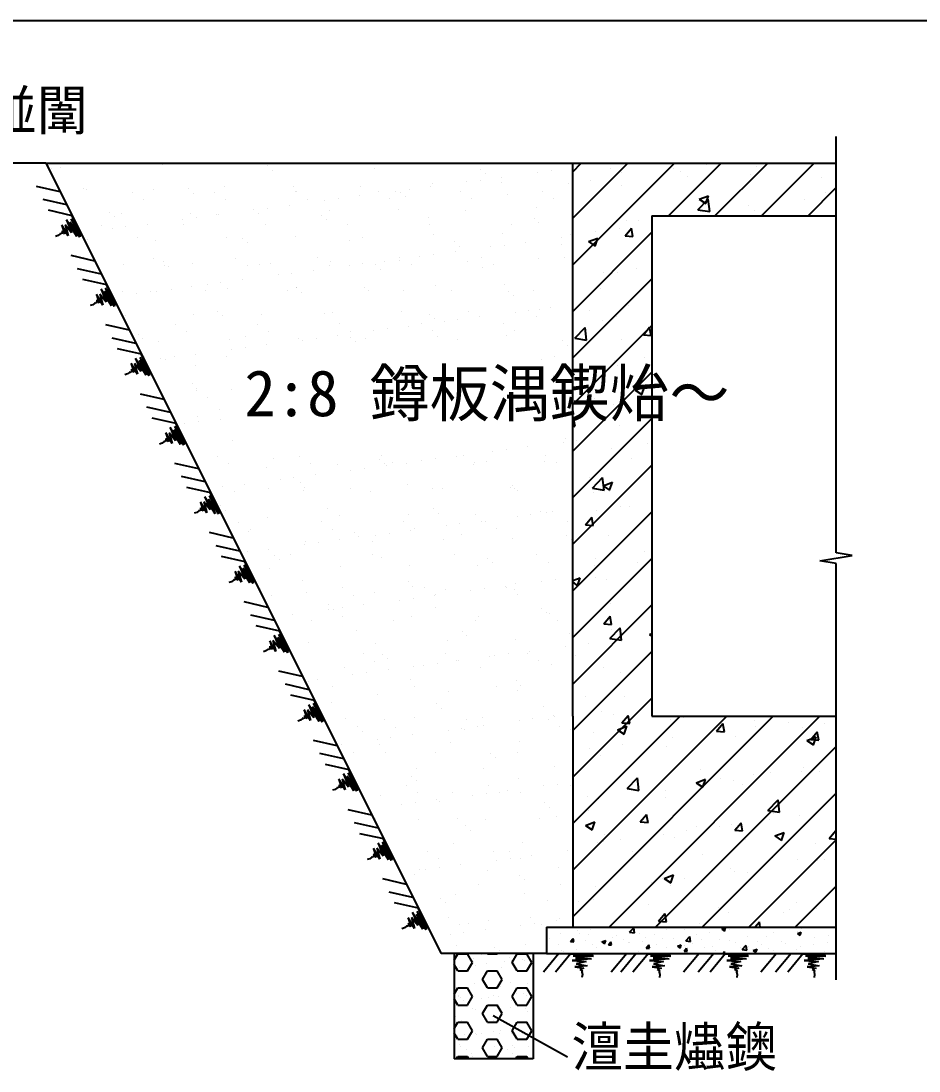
# Model space of a CAD drawing. Header units: metres. Extents: x 0 to 297, y 0 to 210.
# Drawn here: x 48.9 to 117.1, y 130.3 to 210 of the extents above; entities that cross this region are included whole.
import ezdxf

# ---------------------------------------------------------------- set-up
doc = ezdxf.new("R2010")
doc.units = ezdxf.units.M
doc.layers.add(' ', color=7, linetype='Continuous')

msp = doc.modelspace()

# ---------------------------------------------------------------- linework, layer by layer
at = {"layer": ' '}
for p, q in [((110.82, 169.64), (110.82, 201.22)), ((50.82, 199.22), (29.03, 199.22)), ((50.82, 199.22), (80.82, 139.22)), ((50.82, 199.22), (90.82, 199.22)), ((51.05, 199.02), (51.05, 199.02)), ((51.28, 198.82), (51.28, 198.82)), ((51.91, 198.91), (51.91, 198.91)), ((54, 199.17), (54, 199.17)), ((56.45, 199.21), (56.45, 199.21)), ((59.66, 199.07), (59.66, 199.07)), ((67.66, 199.01), (67.66, 199.01)), ((68.03, 198.67), (68.03, 198.67)), ((75.78, 198.83), (75.78, 198.83)), ((83.79, 198.76), (83.79, 198.76)), ((88.14, 198.49), (88.14, 198.49)), ((89.18, 198.63), (89.18, 198.63)), ((90.81, 198.84), (90.81, 198.84)), ((90.82, 199.22), (110.82, 199.22)), ((90.82, 157.22), (90.82, 199.22)), ((90.82, 198.56), (91.47, 199.22)), ((90.82, 195.03), (95.01, 199.22)), ((90.82, 191.49), (98.54, 199.22)), ((93.66, 198.8), (93.66, 198.8)), ((94.54, 198.5), (94.54, 198.5)), ((98.08, 195.22), (102.08, 199.22)), ((98.45, 198.77), (98.45, 198.77)), ((99, 198.58), (99, 198.58)), ((100.95, 199.1), (100.95, 199.1)), ((101.62, 195.22), (105.62, 199.22)), ((104.74, 198.94), (104.74, 198.94)), ((105.15, 195.22), (109.15, 199.22)), ((82.76, 197.78), (82.76, 197.78)), ((83.8, 197.92), (83.8, 197.92)), ((84.16, 198.42), (84.16, 198.42)), ((85.38, 197.71), (85.38, 197.71)), ((85.43, 198.13), (85.43, 198.13)), ((90.49, 197.68), (90.49, 197.68)), ((92.14, 197.93), (92.14, 197.93)), ((99.54, 198.19), (99.54, 198.19)), ((104.34, 198.35), (104.34, 198.35)), ((109.67, 198.12), (109.67, 198.12)), ((53.65, 197.32), (53.65, 197.32)), ((53.87, 197.23), (53.87, 197.23)), ((57.4, 196.99), (57.4, 196.99)), ((58.99, 197.21), (58.99, 197.21)), ((61.65, 197.25), (61.65, 197.25)), ((62.02, 196.91), (62.02, 196.91)), ((63.63, 197.01), (63.63, 197.01)), ((64.39, 197.4), (64.39, 197.4)), ((69.63, 197.47), (69.63, 197.47)), ((69.77, 197.07), (69.77, 197.07)), ((69.86, 197.02), (69.86, 197.02)), ((74.74, 197.45), (74.74, 197.45)), ((76.09, 197.03), (76.09, 197.03)), ((77.38, 197.07), (77.38, 197.07)), ((77.77, 197), (77.77, 197)), ((78.42, 197.21), (78.42, 197.21)), ((80.04, 197.42), (80.04, 197.42)), ((80.14, 197.64), (80.14, 197.64)), ((82.32, 197.04), (82.32, 197.04)), ((88.54, 197.05), (88.54, 197.05)), ((94.49, 197.55), (94.49, 197.55)), ((108.69, 195.22), (110.82, 197.35)), ((110.02, 197), (110.02, 197)), ((58.25, 196.46), (58.25, 196.46)), ((64.47, 196.47), (64.47, 196.47)), ((70.7, 196.48), (70.7, 196.48)), ((71.99, 196.36), (71.99, 196.36)), ((73.03, 196.5), (73.03, 196.5)), ((74.66, 196.72), (74.66, 196.72)), ((76.93, 196.49), (76.93, 196.49)), ((78.14, 196.67), (78.14, 196.67)), ((83.16, 196.5), (83.16, 196.5)), ((85.9, 196.83), (85.9, 196.83)), ((89.39, 196.51), (89.39, 196.51)), ((100.33, 195.66), (101.11, 196.47)), ((100.42, 196.48), (101.12, 196.74)), ((100.42, 196.48), (100.92, 196.14)), ((100.92, 196.14), (101.13, 196.74)), ((101.22, 195.53), (101.11, 196.47)), ((108.43, 196.48), (108.43, 196.48)), ((109.75, 196.32), (109.75, 196.32)), ((55.64, 195.49), (55.64, 195.49)), ((56.58, 195.36), (56.58, 195.36)), ((61.81, 195.42), (61.81, 195.42)), ((63.76, 195.32), (63.76, 195.32)), ((63.89, 195.3), (63.89, 195.3)), ((66.61, 195.66), (66.61, 195.66)), ((66.93, 195.4), (66.93, 195.4)), ((67.65, 195.79), (67.65, 195.79)), ((69.28, 196.01), (69.28, 196.01)), ((72.33, 195.6), (72.33, 195.6)), ((77.56, 195.66), (77.56, 195.66)), ((82.68, 195.64), (82.68, 195.64)), ((88.08, 195.83), (88.08, 195.83)), ((100.33, 195.66), (101.22, 195.53)), ((102.11, 195.65), (102.11, 195.65)), ((104.19, 196), (104.19, 196)), ((104.61, 195.61), (104.61, 195.61)), ((55.05, 194.51), (55.05, 194.51)), ((56.01, 195.16), (56.01, 195.16)), ((58.51, 194.59), (58.51, 194.59)), ((61.22, 194.95), (61.22, 194.95)), ((61.28, 194.52), (61.28, 194.52)), ((62.27, 195.08), (62.27, 195.08)), ((67.51, 194.53), (67.51, 194.53)), ((71.76, 195.25), (71.76, 195.25)), ((72.13, 194.91), (72.13, 194.91)), ((73.74, 194.55), (73.74, 194.55)), ((79.88, 195.07), (79.88, 195.07)), ((79.97, 194.56), (79.97, 194.56)), ((86.2, 194.57), (86.2, 194.57)), ((87.89, 195), (87.89, 195)), ((88.25, 194.67), (88.25, 194.67)), ((94.9, 194.84), (94.9, 194.84)), ((95.82, 194.82), (95.82, 194.82)), ((96.82, 195.22), (96.82, 157.22)), ((96.82, 195.22), (110.82, 195.22)), ((55.84, 194.24), (55.84, 194.24)), ((56.88, 194.37), (56.88, 194.37)), ((80.27, 193.79), (80.27, 193.79)), ((85.5, 193.85), (85.5, 193.85)), ((90.62, 193.83), (90.62, 193.83)), ((90.82, 187.96), (96.82, 193.96)), ((92.52, 194), (92.52, 194)), ((94.37, 194.22), (94.37, 194.22)), ((94.79, 193.7), (95.28, 194.28)), ((94.79, 193.7), (95.39, 193.65)), ((95.39, 193.65), (95.28, 194.28)), ((54, 193.38), (54, 193.38)), ((57.75, 193.56), (57.75, 193.56)), ((59.11, 193.36), (59.11, 193.36)), ((64.52, 193.55), (64.52, 193.55)), ((65.75, 193.49), (65.75, 193.49)), ((66.12, 193.16), (66.12, 193.16)), ((69.75, 193.62), (69.75, 193.62)), ((73.87, 193.32), (73.87, 193.32)), ((74.87, 193.59), (74.87, 193.59)), ((81.87, 193.25), (81.87, 193.25)), ((82.24, 192.91), (82.24, 192.91)), ((85.64, 192.98), (85.64, 192.98)), ((87.27, 193.2), (87.27, 193.2)), ((89.99, 193.55), (89.99, 193.55)), ((89.99, 193.07), (89.99, 193.07)), ((92.02, 193.25), (92.72, 193.52)), ((92.02, 193.25), (92.52, 192.92)), ((92.52, 192.92), (92.72, 193.52)), ((79.22, 192.14), (79.22, 192.14)), ((80.26, 192.27), (80.26, 192.27)), ((81.89, 192.49), (81.89, 192.49)), ((84.6, 192.85), (84.6, 192.85)), ((56.7, 191.5), (56.7, 191.5)), ((59.02, 191.99), (59.02, 191.99)), ((59.74, 191.74), (59.74, 191.74)), ((59.86, 191.45), (59.86, 191.45)), ((60.11, 191.4), (60.11, 191.4)), ((61.94, 191.57), (61.94, 191.57)), ((65.25, 192), (65.25, 192)), ((66.09, 191.46), (66.09, 191.46)), ((67.05, 191.55), (67.05, 191.55)), ((67.86, 191.56), (67.86, 191.56)), ((71.47, 192.01), (71.47, 192.01)), ((72.32, 191.47), (72.32, 191.47)), ((72.46, 191.74), (72.46, 191.74)), ((73.84, 191.43), (73.84, 191.43)), ((74.88, 191.57), (74.88, 191.57)), ((75.86, 191.49), (75.86, 191.49)), ((76.5, 191.78), (76.5, 191.78)), ((77.69, 191.81), (77.69, 191.81)), ((77.7, 192.02), (77.7, 192.02)), ((78.55, 191.48), (78.55, 191.48)), ((82.81, 191.78), (82.81, 191.78)), ((83.93, 192.03), (83.93, 192.03)), ((83.98, 191.32), (83.98, 191.32)), ((84.77, 191.49), (84.77, 191.49)), ((88.21, 191.98), (88.21, 191.98)), ((90.16, 192.04), (90.16, 192.04)), ((68.45, 190.72), (68.45, 190.72)), ((69.49, 190.86), (69.49, 190.86)), ((71.12, 191.07), (71.12, 191.07)), ((76.23, 191.15), (76.23, 191.15)), ((93.19, 190.88), (93.19, 190.88)), ((94.25, 190.89), (94.25, 190.89)), ((95.69, 191.21), (95.69, 191.21)), ((61.85, 189.81), (61.85, 189.81)), ((63.07, 190.01), (63.07, 190.01)), ((64.11, 190.15), (64.11, 190.15)), ((64.64, 189.7), (64.64, 189.7)), ((65.74, 190.36), (65.74, 190.36)), ((69.85, 189.74), (69.85, 189.74)), ((69.88, 189.76), (69.88, 189.76)), ((74.99, 189.74), (74.99, 189.74)), ((80.4, 189.93), (80.4, 189.93)), ((85.63, 190), (85.63, 190)), ((90.75, 189.98), (90.75, 189.98)), ((90.82, 184.42), (96.82, 190.42)), ((92.95, 189.73), (92.95, 189.73)), ((56.67, 189.5), (56.67, 189.5)), ((57.68, 189.3), (57.68, 189.3)), ((58.73, 189.44), (58.73, 189.44)), ((59.24, 189.5), (59.24, 189.5)), ((60.35, 189.65), (60.35, 189.65)), ((62.9, 189.52), (62.9, 189.52)), ((69.13, 189.53), (69.13, 189.53)), ((70.22, 189.4), (70.22, 189.4)), ((75.35, 189.54), (75.35, 189.54)), ((77.97, 189.56), (77.97, 189.56)), ((81.58, 189.55), (81.58, 189.55)), ((85.97, 189.49), (85.97, 189.49)), ((86.34, 189.15), (86.34, 189.15)), ((87.81, 189.56), (87.81, 189.56)), ((88.33, 188.12), (88.33, 188.12)), ((89.11, 188.26), (89.11, 188.26)), ((95.06, 188.38), (95.06, 188.38)), ((56.83, 187.65), (56.83, 187.65)), ((62.06, 187.72), (62.06, 187.72)), ((63.84, 187.98), (63.84, 187.98)), ((64.21, 187.64), (64.21, 187.64)), ((67.18, 187.69), (67.18, 187.69)), ((71.96, 187.81), (71.96, 187.81)), ((72.58, 187.89), (72.58, 187.89)), ((77.82, 187.95), (77.82, 187.95)), ((79.96, 187.74), (79.96, 187.74)), ((80.33, 187.4), (80.33, 187.4)), ((82.1, 187.34), (82.1, 187.34)), ((82.93, 187.93), (82.93, 187.93)), ((83.73, 187.55), (83.73, 187.55)), ((86.45, 187.91), (86.45, 187.91)), ((87.49, 188.05), (87.49, 188.05)), ((88.08, 187.56), (88.08, 187.56)), ((92.11, 188.03), (92.11, 188.03)), ((94.13, 187.57), (94.13, 187.57)), ((60.63, 186.98), (60.63, 186.98)), ((66.86, 186.99), (66.86, 186.99)), ((73.09, 187), (73.09, 187)), ((76.72, 186.63), (76.72, 186.63)), ((78.35, 186.84), (78.35, 186.84)), ((79.32, 187.01), (79.32, 187.01)), ((81.06, 187.2), (81.06, 187.2)), ((85.55, 187.02), (85.55, 187.02)), ((90.82, 180.89), (96.82, 186.89)), ((90.98, 185.92), (91.76, 186.73)), ((91.87, 185.78), (91.76, 186.73)), ((93.06, 187.26), (93.06, 187.26)), ((96.18, 186.18), (96.66, 186.75)), ((96.78, 186.13), (96.66, 186.75)), ((57.82, 186.23), (57.82, 186.23)), ((58.19, 185.89), (58.19, 185.89)), ((61.48, 186.44), (61.48, 186.44)), ((64.77, 185.84), (64.77, 185.84)), ((65.95, 186.05), (65.95, 186.05)), ((67.71, 186.45), (67.71, 186.45)), ((70, 185.91), (70, 185.91)), ((70.3, 185.78), (70.3, 185.78)), ((71.34, 185.92), (71.34, 185.92)), ((72.96, 186.14), (72.96, 186.14)), ((73.93, 186.46), (73.93, 186.46)), ((73.95, 185.98), (73.95, 185.98)), ((75.12, 185.88), (75.12, 185.88)), ((75.68, 186.49), (75.68, 186.49)), ((80.16, 186.48), (80.16, 186.48)), ((80.52, 186.08), (80.52, 186.08)), ((82.07, 185.8), (82.07, 185.8)), ((85.76, 186.15), (85.76, 186.15)), ((86.39, 186.49), (86.39, 186.49)), ((90.07, 185.74), (90.07, 185.74)), ((90.98, 185.92), (91.87, 185.78)), ((94.51, 185.84), (94.51, 185.84)), ((96.18, 186.18), (96.78, 186.13)), ((59.37, 185.65), (59.37, 185.65)), ((64.91, 185.08), (64.91, 185.08)), ((65.95, 185.21), (65.95, 185.21)), ((67.58, 185.43), (67.58, 185.43)), ((74.32, 185.64), (74.32, 185.64)), ((90.44, 185.4), (90.44, 185.4)), ((58.28, 184.5), (58.28, 184.5)), ((59.53, 184.37), (59.53, 184.37)), ((59.93, 184.29), (59.93, 184.29)), ((60.57, 184.5), (60.57, 184.5)), ((62.2, 184.72), (62.2, 184.72)), ((64.51, 184.51), (64.51, 184.51)), ((88.46, 184.27), (88.46, 184.27)), ((89.43, 184.55), (89.43, 184.55)), ((90.96, 184.64), (90.96, 184.64)), ((94, 184.24), (94, 184.24)), ((96.3, 184.42), (96.3, 184.42)), ((62.19, 183.86), (62.19, 183.86)), ((90.82, 177.35), (96.82, 183.35)), ((94.22, 183.82), (94.22, 183.82)), ((88.29, 182.97), (88.29, 182.97)), ((89.33, 183.11), (89.33, 183.11)), ((61.92, 182.47), (61.92, 182.47)), ((62.25, 181.97), (62.25, 181.97)), ((62.29, 182.13), (62.29, 182.13)), ((64.89, 181.99), (64.89, 181.99)), ((95.56, 181.97), (96.26, 182.24)), ((95.56, 181.97), (96.06, 181.64)), ((96.06, 181.64), (96.26, 182.24)), ((63.09, 181.43), (63.09, 181.43)), ((92.49, 181.34), (92.49, 181.34)), ((64.03, 180.54), (64.03, 180.54)), ((88.16, 180.22), (88.16, 180.22)), ((88.59, 180.42), (88.59, 180.42)), ((93.88, 180.91), (93.88, 180.91)), ((61.37, 179.43), (61.37, 179.43)), ((62.32, 180.01), (62.32, 180.01)), ((62.41, 179.57), (62.41, 179.57)), ((64.04, 179.78), (64.04, 179.78)), ((88.53, 179.89), (88.53, 179.89)), ((90.82, 179.78), (90.88, 179.86)), ((90.82, 173.82), (96.82, 179.82)), ((91, 179.23), (90.88, 179.86)), ((91.59, 179.87), (91.59, 179.87)), ((90.82, 179.25), (90.99, 179.23)), ((94.35, 179.31), (94.35, 179.31)), ((65.02, 178.14), (65.02, 178.14)), ((90.13, 178.04), (90.13, 178.04)), ((90.27, 178.29), (90.27, 178.29)), ((91.12, 178.19), (91.12, 178.19)), ((96.46, 177.96), (96.46, 177.96)), ((63.86, 176.96), (63.86, 176.96)), ((70.09, 176.97), (70.09, 176.97)), ((76.32, 176.98), (76.32, 176.98)), ((82.03, 176.97), (82.03, 176.97)), ((82.55, 177), (82.55, 177)), ((84.75, 177.33), (84.75, 177.33)), ((85.79, 177.47), (85.79, 177.47)), ((87.42, 177.68), (87.42, 177.68)), ((88.78, 177.01), (88.78, 177.01)), ((93.76, 177.58), (93.76, 177.58)), ((62.44, 176.16), (62.44, 176.16)), ((64.71, 176.42), (64.71, 176.42)), ((68.13, 176.78), (68.13, 176.78)), ((70.94, 176.44), (70.94, 176.44)), ((72.96, 176.33), (72.96, 176.33)), ((76.13, 176.71), (76.13, 176.71)), ((76.5, 176.38), (76.5, 176.38)), ((76.65, 176.26), (76.65, 176.26)), ((77.16, 176.45), (77.16, 176.45)), ((78.19, 176.39), (78.19, 176.39)), ((79.37, 176.62), (79.37, 176.62)), ((80.41, 176.76), (80.41, 176.76)), ((83.31, 176.37), (83.31, 176.37)), ((83.39, 176.46), (83.39, 176.46)), ((84.26, 176.54), (84.26, 176.54)), ((88.71, 176.56), (88.71, 176.56)), ((89.62, 176.47), (89.62, 176.47)), ((90.82, 170.28), (96.82, 176.28)), ((95.27, 176.76), (95.27, 176.76)), ((67.56, 176.13), (67.56, 176.13)), ((71.27, 175.56), (71.27, 175.56)), ((73.98, 175.91), (73.98, 175.91)), ((75.03, 176.05), (75.03, 176.05)), ((92.08, 175.37), (92.08, 175.37)), ((64.26, 174.63), (64.26, 174.63)), ((65.88, 174.85), (65.88, 174.85)), ((68.6, 175.2), (68.6, 175.2)), ((69.64, 175.34), (69.64, 175.34)), ((70.12, 174.96), (70.12, 174.96)), ((70.49, 174.62), (70.49, 174.62)), ((78.24, 174.78), (78.24, 174.78)), ((86.13, 174.59), (86.13, 174.59)), ((86.25, 174.71), (86.25, 174.71)), ((92.31, 174.53), (93.09, 175.34)), ((93.2, 174.39), (93.09, 175.34)), ((93.13, 174.72), (93.83, 174.99)), ((93.13, 174.72), (93.62, 174.39)), ((93.62, 174.39), (93.83, 174.99)), ((63.22, 174.5), (63.22, 174.5)), ((65.15, 174.28), (65.15, 174.28)), ((67.74, 174.49), (67.74, 174.49)), ((70.38, 174.35), (70.38, 174.35)), ((73.97, 174.5), (73.97, 174.5)), ((75.5, 174.32), (75.5, 174.32)), ((80.2, 174.51), (80.2, 174.51)), ((80.9, 174.52), (80.9, 174.52)), ((86.43, 174.52), (86.43, 174.52)), ((86.61, 174.37), (86.61, 174.37)), ((92.31, 174.53), (93.2, 174.39)), ((92.36, 174.22), (92.36, 174.22)), ((93.64, 174.25), (93.64, 174.25)), ((64.11, 173.2), (64.11, 173.2)), ((72.23, 173.03), (72.23, 173.03)), ((94.48, 173.18), (94.48, 173.18)), ((95.15, 173.15), (95.15, 173.15)), ((64.48, 172.86), (64.48, 172.86)), ((67.68, 172.28), (67.68, 172.28)), ((73.09, 172.47), (73.09, 172.47)), ((78.32, 172.54), (78.32, 172.54)), ((80.23, 172.96), (80.23, 172.96)), ((80.6, 172.62), (80.6, 172.62)), ((83.44, 172.52), (83.44, 172.52)), ((86.6, 172.4), (86.6, 172.4)), ((87.64, 172.53), (87.64, 172.53)), ((88.35, 172.78), (88.35, 172.78)), ((88.84, 172.71), (88.84, 172.71)), ((89.26, 172.75), (89.26, 172.75)), ((90.82, 166.74), (96.82, 172.74)), ((91.78, 171.76), (92.27, 172.34)), ((92.38, 171.71), (92.27, 172.34)), ((92.64, 172.82), (92.64, 172.82)), ((65.48, 171.95), (65.48, 171.95)), ((66.32, 171.42), (66.32, 171.42)), ((71.71, 171.97), (71.71, 171.97)), ((72.55, 171.43), (72.55, 171.43)), ((77.94, 171.98), (77.94, 171.98)), ((78.78, 171.44), (78.78, 171.44)), ((81.21, 171.69), (81.21, 171.69)), ((82.25, 171.82), (82.25, 171.82)), ((83.88, 172.04), (83.88, 172.04)), ((84.16, 171.99), (84.16, 171.99)), ((85.01, 171.45), (85.01, 171.45)), ((90.39, 172), (90.39, 172)), ((91.78, 171.76), (92.38, 171.71)), ((66.22, 171.27), (66.22, 171.27)), ((73.11, 170.62), (73.11, 170.62)), ((74.22, 171.2), (74.22, 171.2)), ((74.59, 170.86), (74.59, 170.86)), ((75.83, 170.98), (75.83, 170.98)), ((76.87, 171.11), (76.87, 171.11)), ((78.49, 171.33), (78.49, 171.33)), ((81.03, 170.66), (81.03, 170.66)), ((82.34, 171.02), (82.34, 171.02)), ((86.26, 170.73), (86.26, 170.73)), ((90.35, 170.96), (90.35, 170.96)), ((90.71, 170.62), (90.71, 170.62)), ((93.52, 170.92), (93.52, 170.92)), ((65.27, 170.43), (65.27, 170.43)), ((67.73, 169.91), (67.73, 169.91)), ((70.44, 170.27), (70.44, 170.27)), ((70.51, 170.49), (70.51, 170.49)), ((71.49, 170.41), (71.49, 170.41)), ((75.62, 170.47), (75.62, 170.47)), ((66.1, 169.7), (66.1, 169.7)), ((68.21, 169.45), (68.21, 169.45)), ((68.58, 169.11), (68.58, 169.11)), ((69.36, 169.48), (69.36, 169.48)), ((75.59, 169.49), (75.59, 169.49)), ((76.33, 169.27), (76.33, 169.27)), ((81.82, 169.5), (81.82, 169.5)), ((84.33, 169.2), (84.33, 169.2)), ((88.04, 169.52), (88.04, 169.52)), ((90.82, 163.21), (96.82, 169.21)), ((92.52, 169.2), (92.52, 169.2)), ((96.3, 169.7), (96.3, 169.7)), ((109.59, 169.02), (112.04, 169.43)), ((110.82, 168.81), (109.59, 169.02)), ((112.04, 169.43), (110.82, 169.64)), ((67.81, 168.42), (67.81, 168.42)), ((73.21, 168.62), (73.21, 168.62)), ((78.45, 168.69), (78.45, 168.69)), ((83.56, 168.66), (83.56, 168.66)), ((84.7, 168.86), (84.7, 168.86)), ((88.96, 168.86), (88.96, 168.86)), ((92.46, 168.67), (92.46, 168.67)), ((95.75, 168.89), (95.75, 168.89)), ((110.82, 137.22), (110.82, 168.81)), ((70.32, 167.51), (70.32, 167.51)), ((78.32, 167.45), (78.32, 167.45)), ((88.44, 167.46), (88.44, 167.46)), ((89.48, 167.6), (89.48, 167.6)), ((90.82, 167.52), (91.39, 167.74)), ((90.82, 167.39), (91.19, 167.13)), ((91.19, 167.13), (91.39, 167.74)), ((92.53, 167.77), (92.53, 167.77)), ((93.4, 167.59), (93.4, 167.59)), ((67.09, 166.95), (67.09, 166.95)), ((70.63, 166.64), (70.63, 166.64)), ((73.32, 166.96), (73.32, 166.96)), ((75.75, 166.62), (75.75, 166.62)), ((78.69, 167.11), (78.69, 167.11)), ((79.55, 166.97), (79.55, 166.97)), ((81.15, 166.81), (81.15, 166.81)), ((83.06, 166.75), (83.06, 166.75)), ((84.1, 166.89), (84.1, 166.89)), ((85.72, 167.1), (85.72, 167.1)), ((85.78, 166.98), (85.78, 166.98)), ((86.39, 166.88), (86.39, 166.88)), ((86.44, 167.27), (86.44, 167.27)), ((67.94, 166.41), (67.94, 166.41)), ((74.17, 166.42), (74.17, 166.42)), ((77.67, 166.04), (77.67, 166.04)), ((78.71, 166.18), (78.71, 166.18)), ((80.34, 166.39), (80.34, 166.39)), ((80.39, 166.43), (80.39, 166.43)), ((86.62, 166.44), (86.62, 166.44)), ((72.29, 165.33), (72.29, 165.33)), ((72.31, 165.69), (72.31, 165.69)), ((72.68, 165.35), (72.68, 165.35)), ((73.33, 165.47), (73.33, 165.47)), ((74.96, 165.68), (74.96, 165.68)), ((80.43, 165.51), (80.43, 165.51)), ((88.43, 165.44), (88.43, 165.44)), ((88.8, 165.11), (88.8, 165.11)), ((89.09, 165), (89.09, 165)), ((90.82, 159.67), (96.82, 165.67)), ((93.67, 165.76), (93.67, 165.76)), ((69.57, 164.98), (69.57, 164.98)), ((70.97, 164.47), (70.97, 164.47)), ((73.34, 164.77), (73.34, 164.77)), ((77.2, 164.49), (77.2, 164.49)), ((78.57, 164.83), (78.57, 164.83)), ((83.43, 164.5), (83.43, 164.5)), ((83.69, 164.81), (83.69, 164.81)), ((89.66, 164.51), (89.66, 164.51)), ((93.17, 164.24), (93.65, 164.82)), ((93.17, 164.24), (93.77, 164.19)), ((93.27, 164.26), (93.27, 164.26)), ((93.77, 164.19), (93.65, 164.82)), ((74.42, 163.76), (74.42, 163.76)), ((82.42, 163.69), (82.42, 163.69)), ((90.54, 163.51), (90.54, 163.51)), ((93.63, 163.13), (94.41, 163.94)), ((93.77, 163.81), (93.77, 163.81)), ((94.52, 162.99), (94.41, 163.94)), ((96.66, 163.44), (96.82, 163.5)), ((96.66, 163.44), (96.82, 163.34)), ((70.76, 162.79), (70.76, 162.79)), ((75.88, 162.76), (75.88, 162.76)), ((81.28, 162.96), (81.28, 162.96)), ((82.79, 163.35), (82.79, 163.35)), ((86.51, 163.02), (86.51, 163.02)), ((92.05, 162.71), (92.05, 162.71)), ((93.63, 163.13), (94.52, 162.99)), ((74.94, 161.95), (74.94, 161.95)), ((76.41, 161.93), (76.41, 161.93)), ((81.17, 161.96), (81.17, 161.96)), ((84.9, 161.82), (84.9, 161.82)), ((85.94, 161.95), (85.94, 161.95)), ((87.39, 161.97), (87.39, 161.97)), ((87.57, 162.17), (87.57, 162.17)), ((90.28, 162.52), (90.28, 162.52)), ((90.82, 156.14), (96.82, 162.14)), ((91.04, 161.81), (91.04, 161.81)), ((75.78, 161.41), (75.78, 161.41)), ((76.78, 161.6), (76.78, 161.6)), ((79.52, 161.11), (79.52, 161.11)), ((80.56, 161.24), (80.56, 161.24)), ((82.01, 161.42), (82.01, 161.42)), ((82.18, 161.46), (82.18, 161.46)), ((84.53, 161.76), (84.53, 161.76)), ((88.24, 161.43), (88.24, 161.43)), ((89.22, 161.15), (89.22, 161.15)), ((73.46, 160.91), (73.46, 160.91)), ((74.13, 160.4), (74.13, 160.4)), ((75.17, 160.53), (75.17, 160.53)), ((76.8, 160.75), (76.8, 160.75)), ((78.7, 160.98), (78.7, 160.98)), ((83.81, 160.95), (83.81, 160.95)), ((93.15, 160.93), (93.15, 160.93)), ((94.45, 160.51), (94.45, 160.51)), ((70.4, 160.18), (70.4, 160.18)), ((70.76, 159.84), (70.76, 159.84)), ((71.42, 160.04), (71.42, 160.04)), ((72.59, 159.47), (72.59, 159.47)), ((78.52, 160), (78.52, 160)), ((78.82, 159.48), (78.82, 159.48)), ((85.05, 159.49), (85.05, 159.49)), ((86.52, 159.93), (86.52, 159.93)), ((86.89, 159.59), (86.89, 159.59)), ((76, 158.91), (76, 158.91)), ((81.4, 159.1), (81.4, 159.1)), ((86.64, 159.17), (86.64, 159.17)), ((91.82, 158.7), (91.82, 158.7)), ((94.73, 158.7), (94.73, 158.7)), ((72.5, 158.25), (72.5, 158.25)), ((80.51, 158.18), (80.51, 158.18)), ((80.88, 157.84), (80.88, 157.84)), ((88.63, 158), (88.63, 158)), ((90.82, 152.6), (96.82, 158.6)), ((73.59, 157.06), (73.59, 157.06)), ((78.82, 157.13), (78.82, 157.13)), ((83.94, 157.1), (83.94, 157.1)), ((87.78, 157.02), (87.78, 157.02)), ((89.34, 157.3), (89.34, 157.3)), ((89.41, 157.23), (89.41, 157.23)), ((90.82, 157.22), (90.82, 141.22)), ((90.82, 149.07), (98.97, 157.22)), ((90.82, 145.53), (102.51, 157.22)), ((90.82, 142), (106.04, 157.22)), ((93.03, 157.61), (93.03, 157.61)), ((93.58, 141.22), (109.58, 157.22)), ((93.93, 157.35), (93.93, 157.35)), ((94.56, 156.72), (95.04, 157.29)), ((95.16, 156.67), (95.04, 157.29)), ((96.82, 157.22), (110.82, 157.22)), ((99.26, 157.13), (99.26, 157.13)), ((74.49, 156.42), (74.49, 156.42)), ((76.55, 156.94), (76.55, 156.94)), ((77.4, 156.4), (77.4, 156.4)), ((82.4, 156.31), (82.4, 156.31)), ((82.62, 156.24), (82.62, 156.24)), ((82.78, 156.95), (82.78, 156.95)), ((83.62, 156.41), (83.62, 156.41)), ((84.03, 156.52), (84.03, 156.52)), ((86.74, 156.88), (86.74, 156.88)), ((89.01, 156.96), (89.01, 156.96)), ((89.85, 156.43), (89.85, 156.43)), ((94.23, 156.19), (94.93, 156.46)), ((94.56, 156.72), (95.16, 156.67)), ((94.73, 155.86), (94.93, 156.46)), ((98.27, 157.01), (98.27, 157.01)), ((101.73, 156.09), (102.21, 156.67)), ((102.33, 156.04), (102.21, 156.67)), ((104.6, 156.9), (104.6, 156.9)), ((104.7, 156.42), (104.7, 156.42)), ((107.21, 156.75), (107.21, 156.75)), ((108.29, 156.37), (108.29, 156.37)), ((109.94, 156.68), (109.94, 156.68)), ((74.86, 156.08), (74.86, 156.08)), ((75.98, 155.46), (75.98, 155.46)), ((77.02, 155.6), (77.02, 155.6)), ((78.64, 155.81), (78.64, 155.81)), ((81.36, 156.17), (81.36, 156.17)), ((90.62, 156.18), (90.62, 156.18)), ((92.43, 156.01), (92.43, 156.01)), ((94.23, 156.19), (94.73, 155.86)), ((98.39, 155.58), (98.39, 155.58)), ((101.73, 156.09), (102.33, 156.04)), ((103.15, 155.67), (103.15, 155.67)), ((108.6, 155.39), (109.3, 155.66)), ((108.9, 155.46), (109.39, 156.04)), ((108.9, 155.46), (109.5, 155.41)), ((109.1, 155.06), (109.3, 155.66)), ((109.5, 155.41), (109.39, 156.04)), ((73.26, 155.1), (73.26, 155.1)), ((76.13, 155.06), (76.13, 155.06)), ((81.53, 155.25), (81.53, 155.25)), ((86.76, 155.32), (86.76, 155.32)), ((92.1, 154.76), (92.1, 154.76)), ((94.6, 155.09), (94.6, 155.09)), ((97.11, 141.22), (110.82, 154.92)), ((97.96, 154.92), (97.96, 154.92)), ((108.6, 155.39), (109.1, 155.06)), ((74.2, 154.46), (74.2, 154.46)), ((76.6, 154.49), (76.6, 154.49)), ((80.43, 154.47), (80.43, 154.47)), ((84.61, 154.42), (84.61, 154.42)), ((84.97, 154.08), (84.97, 154.08)), ((86.66, 154.48), (86.66, 154.48)), ((92.91, 154.28), (92.91, 154.28)), ((78.95, 153.27), (78.95, 153.27)), ((84.07, 153.25), (84.07, 153.25)), ((89.47, 153.44), (89.47, 153.44)), ((95.17, 153.39), (95.17, 153.39)), ((100.5, 153.16), (100.5, 153.16)), ((108.17, 153.04), (108.17, 153.04)), ((108.36, 153.3), (108.36, 153.3)), ((109.52, 153.05), (109.52, 153.05)), ((78.59, 152.67), (78.59, 152.67)), ((78.96, 152.33), (78.96, 152.33)), ((86.71, 152.49), (86.71, 152.49)), ((94.96, 151.73), (95.74, 152.54)), ((95.85, 151.59), (95.74, 152.54)), ((100.2, 152.17), (100.9, 152.44)), ((100.69, 151.83), (100.9, 152.43)), ((102.07, 152.47), (102.07, 152.47)), ((103.03, 152.34), (103.03, 152.34)), ((104.57, 152.8), (104.57, 152.8)), ((105.84, 152.94), (105.84, 152.94)), ((78.17, 151.93), (78.17, 151.93)), ((84.4, 151.94), (84.4, 151.94)), ((85.87, 151.59), (85.87, 151.59)), ((86.89, 151.46), (86.89, 151.46)), ((88.59, 151.94), (88.59, 151.94)), ((89.63, 152.08), (89.63, 152.08)), ((90.63, 151.96), (90.63, 151.96)), ((94.96, 151.73), (95.85, 151.59)), ((95.76, 151.64), (95.76, 151.64)), ((97.84, 151.59), (97.84, 151.59)), ((100.2, 152.17), (100.69, 151.83)), ((103.69, 152.05), (103.69, 152.05)), ((76.25, 151.2), (76.25, 151.2)), ((78.86, 150.66), (78.86, 150.66)), ((79.01, 151.4), (79.01, 151.4)), ((80.49, 150.88), (80.49, 150.88)), ((80.7, 150.73), (80.7, 150.73)), ((81.66, 151.4), (81.66, 151.4)), ((83.2, 151.24), (83.2, 151.24)), ((84.24, 151.37), (84.24, 151.37)), ((85.24, 151.41), (85.24, 151.41)), ((88.71, 150.66), (88.71, 150.66)), ((91.97, 151.14), (91.97, 151.14)), ((92.79, 150.95), (92.79, 150.95)), ((97.85, 151.05), (97.85, 151.05)), ((100.65, 141.22), (110.82, 151.39)), ((105.63, 150.08), (106.41, 150.89)), ((106.52, 149.94), (106.41, 150.89)), ((77.82, 150.53), (77.82, 150.53)), ((89.07, 150.33), (89.07, 150.33)), ((92.02, 150.05), (92.02, 150.05)), ((105.63, 150.08), (106.52, 149.94)), ((106.08, 149.85), (106.08, 149.85)), ((75.82, 149.45), (75.82, 149.45)), ((79.08, 149.42), (79.08, 149.42)), ((82.05, 149.46), (82.05, 149.46)), ((84.19, 149.39), (84.19, 149.39)), ((88.28, 149.47), (88.28, 149.47)), ((89.59, 149.59), (89.59, 149.59)), ((91.79, 148.94), (92.5, 149.21)), ((92.29, 148.61), (92.5, 149.21)), ((95.95, 149.2), (96.43, 149.77)), ((95.95, 149.2), (96.54, 149.15)), ((96.55, 149.14), (96.43, 149.77)), ((103.12, 148.57), (103.6, 149.14)), ((103.72, 148.52), (103.6, 149.14)), ((105.73, 149.36), (105.73, 149.36)), ((108.05, 149.71), (108.05, 149.71)), ((82.69, 148.91), (82.69, 148.91)), ((83.06, 148.57), (83.06, 148.57)), ((90.81, 148.73), (90.81, 148.73)), ((91.79, 148.94), (92.29, 148.61)), ((93.22, 148.28), (93.22, 148.28)), ((97.72, 148.26), (97.72, 148.26)), ((99.44, 148.53), (99.44, 148.53)), ((100.25, 148.85), (100.25, 148.85)), ((101.94, 148.86), (101.94, 148.86)), ((102.91, 149.01), (102.91, 149.01)), ((103.12, 148.57), (103.72, 148.52)), ((106.17, 148.14), (106.87, 148.41)), ((106.66, 147.8), (106.87, 148.41)), ((110.29, 147.94), (110.77, 148.52)), ((110.82, 148.29), (110.77, 148.52)), ((81.78, 147.54), (81.78, 147.54)), ((87.02, 147.61), (87.02, 147.61)), ((92.67, 147.62), (92.67, 147.62)), ((93.12, 147.7), (93.12, 147.7)), ((94.42, 147.85), (94.42, 147.85)), ((98.56, 148.05), (98.56, 148.05)), ((103.9, 147.83), (103.9, 147.83)), ((104.18, 141.22), (110.82, 147.85)), ((106.17, 148.14), (106.66, 147.8)), ((109.23, 147.6), (109.23, 147.6)), ((110.29, 147.94), (110.82, 147.9)), ((77.05, 146.82), (77.05, 146.82)), ((79.78, 146.92), (79.78, 146.92)), ((84.8, 146.98), (84.8, 146.98)), ((86.01, 146.94), (86.01, 146.94)), ((90.43, 147.01), (90.43, 147.01)), ((95.33, 146.93), (95.33, 146.93)), ((100.67, 146.71), (100.67, 146.71)), ((80.63, 146.39), (80.63, 146.39)), ((82.33, 145.94), (82.33, 145.94)), ((85.05, 146.3), (85.05, 146.3)), ((86.09, 146.44), (86.09, 146.44)), ((86.86, 146.4), (86.86, 146.4)), ((87.71, 146.65), (87.71, 146.65)), ((106, 146.48), (106, 146.48)), ((107.92, 146.38), (107.92, 146.38)), ((109.42, 146.24), (109.42, 146.24)), ((109.9, 146.35), (109.9, 146.35)), ((78.79, 145.22), (78.79, 145.22)), ((79.2, 145.56), (79.2, 145.56)), ((79.66, 145.59), (79.66, 145.59)), ((80.71, 145.73), (80.71, 145.73)), ((84.32, 145.54), (84.32, 145.54)), ((86.79, 145.15), (86.79, 145.15)), ((89.72, 145.73), (89.72, 145.73)), ((97.76, 144.91), (98.46, 145.18)), ((98.26, 144.58), (98.46, 145.18)), ((102.79, 145.68), (102.79, 145.68)), ((103.1, 145.41), (103.1, 145.41)), ((104.07, 145.35), (104.07, 145.35)), ((83.66, 144.45), (83.66, 144.45)), ((87.16, 144.82), (87.16, 144.82)), ((89.89, 144.46), (89.89, 144.46)), ((92.55, 144.29), (92.55, 144.29)), ((96.81, 144.58), (96.81, 144.58)), ((97.6, 144.93), (97.6, 144.93)), ((97.76, 144.91), (98.26, 144.58)), ((98.24, 144.35), (98.24, 144.35)), ((99.31, 144.91), (99.31, 144.91)), ((107.72, 141.22), (110.82, 144.32)), ((81.91, 143.69), (81.91, 143.69)), ((87.14, 143.76), (87.14, 143.76)), ((80.78, 143.4), (80.78, 143.4)), ((81.15, 143.06), (81.15, 143.06)), ((88.9, 143.22), (88.9, 143.22)), ((91.23, 143.19), (91.23, 143.19)), ((92.41, 143.35), (92.41, 143.35)), ((96.57, 142.97), (96.57, 142.97)), ((101.91, 142.74), (101.91, 142.74)), ((107.8, 143.05), (107.8, 143.05)), ((81.4, 141.92), (81.4, 141.92)), ((87.63, 141.93), (87.63, 141.93)), ((89.85, 141.88), (89.85, 141.88)), ((97.33, 141.68), (97.82, 142.25)), ((97.93, 141.62), (97.82, 142.25)), ((102.67, 142.35), (102.67, 142.35)), ((106.79, 142.3), (106.79, 142.3)), ((107.24, 142.52), (107.24, 142.52)), ((109.29, 142.63), (109.29, 142.63)), ((82.24, 141.38), (82.24, 141.38)), ((82.89, 141.47), (82.89, 141.47)), ((84.44, 141.69), (84.44, 141.69)), ((86.89, 141.36), (86.89, 141.36)), ((87.93, 141.5), (87.93, 141.5)), ((88.47, 141.39), (88.47, 141.39)), ((88.82, 141.22), (110.82, 141.22)), ((88.82, 141.22), (88.82, 139.22)), ((89.56, 141.72), (89.56, 141.72)), ((93.71, 141.14), (93.71, 141.14)), ((95.14, 140.83), (95.46, 141.16)), ((95.5, 140.78), (95.46, 141.16)), ((97.33, 141.68), (97.93, 141.62)), ((97.47, 141.6), (97.47, 141.6)), ((100.47, 141.47), (100.47, 141.47)), ((102.15, 141.06), (102.43, 141.16)), ((102.34, 140.92), (102.43, 141.16)), ((104.65, 141.22), (104.99, 141.62)), ((105.06, 141.22), (104.99, 141.62)), ((108.16, 141.08), (108.16, 141.08)), ((81.51, 140.66), (81.51, 140.66)), ((82.55, 140.79), (82.55, 140.79)), ((84.18, 141.01), (84.18, 141.01)), ((89.04, 140.34), (89.04, 140.34)), ((89.91, 140.74), (89.91, 140.74)), ((90.66, 140.13), (90.85, 140.36)), ((90.9, 140.11), (90.85, 140.36)), ((91.15, 140.94), (91.15, 140.94)), ((91.37, 140.74), (91.37, 140.74)), ((92.05, 140.65), (92.05, 140.65)), ((92.15, 141.07), (92.15, 141.07)), ((93.82, 140.44), (93.82, 140.44)), ((94.18, 140.55), (94.18, 140.55)), ((95.14, 140.83), (95.5, 140.78)), ((95.9, 140.74), (95.9, 140.74)), ((96.32, 140.46), (96.32, 140.46)), ((97, 140.67), (97, 140.67)), ((97.65, 140.36), (97.65, 140.36)), ((97.95, 141.02), (97.95, 141.02)), ((98.46, 140.37), (98.46, 140.37)), ((99.33, 141.07), (99.33, 141.07)), ((99.41, 140.17), (99.72, 140.5)), ((99.77, 140.12), (99.72, 140.5)), ((100.18, 140.69), (100.18, 140.69)), ((101.18, 140.82), (101.18, 140.82)), ((102.15, 141.06), (102.34, 140.92)), ((102.7, 141.02), (102.7, 141.02)), ((104.06, 140.52), (104.06, 140.52)), ((105.52, 140.47), (105.52, 140.47)), ((106.08, 140.78), (106.08, 140.78)), ((107.86, 140.87), (107.86, 140.87)), ((107.89, 140.74), (108.17, 140.84)), ((107.89, 140.74), (108.09, 140.6)), ((108.09, 140.6), (108.17, 140.84)), ((109.21, 140.44), (109.21, 140.44)), ((110.21, 140.57), (110.21, 140.57)), ((82.03, 139.84), (82.03, 139.84)), ((84.88, 139.64), (84.88, 139.64)), ((87.27, 139.9), (87.27, 139.9)), ((89.75, 139.9), (89.75, 139.9)), ((90.66, 140.13), (90.9, 140.11)), ((90.76, 140.2), (90.76, 140.2)), ((91.1, 139.5), (91.1, 139.5)), ((91.8, 140.18), (91.8, 140.18)), ((92.33, 139.87), (92.33, 139.87)), ((92.61, 139.7), (92.61, 139.7)), ((92.89, 140.11), (92.89, 140.11)), ((93.04, 140.09), (93.32, 140.19)), ((93.04, 140.09), (93.24, 139.95)), ((93.24, 139.95), (93.32, 140.19)), ((93.53, 139.88), (93.72, 140.11)), ((93.53, 139.88), (93.77, 139.86)), ((93.77, 139.86), (93.72, 140.11)), ((94.66, 140.27), (94.66, 140.27)), ((95.03, 140.02), (95.03, 140.02)), ((95.14, 140.03), (95.14, 140.03)), ((96.14, 140.16), (96.14, 140.16)), ((96.4, 139.63), (96.59, 139.86)), ((96.4, 139.63), (96.64, 139.61)), ((96.64, 139.61), (96.59, 139.86)), ((97.16, 139.93), (97.16, 139.93)), ((97.91, 139.69), (97.91, 139.69)), ((98.78, 139.77), (99.06, 139.87)), ((98.78, 139.77), (98.98, 139.63)), ((98.98, 139.63), (99.06, 139.87)), ((99.27, 139.38), (99.46, 139.61)), ((99.3, 139.84), (99.3, 139.84)), ((99.41, 140.17), (99.77, 140.12)), ((99.51, 139.36), (99.46, 139.61)), ((99.93, 139.94), (99.93, 139.94)), ((100.59, 140.28), (100.59, 140.28)), ((100.86, 139.67), (100.86, 139.67)), ((101.43, 139.75), (101.43, 139.75)), ((102, 140.24), (102, 140.24)), ((102.73, 140.19), (102.73, 140.19)), ((103.19, 140.07), (103.19, 140.07)), ((103.57, 139.66), (103.57, 139.66)), ((103.68, 139.51), (103.99, 139.84)), ((103.68, 139.51), (104.04, 139.46)), ((104.04, 139.46), (103.99, 139.83)), ((104.17, 139.78), (104.17, 139.78)), ((104.53, 139.45), (104.81, 139.55)), ((104.73, 139.31), (104.81, 139.55)), ((104.86, 140.1), (104.86, 140.1)), ((105.17, 139.91), (105.17, 139.91)), ((105.7, 139.57), (105.7, 139.57)), ((106.69, 140.11), (106.69, 140.11)), ((107, 140.01), (107, 140.01)), ((108.11, 139.75), (108.11, 139.75)), ((109.13, 139.92), (109.13, 139.92)), ((110.16, 140.03), (110.16, 140.03)), ((88.82, 139.22), (80.82, 139.22)), ((81.82, 139.22), (81.82, 131.22)), ((81.82, 138.72), (82.09, 139.19)), ((82.09, 139.19), (82.84, 139.19)), ((83.21, 138.54), (82.84, 139.19)), ((83.1, 138.76), (83.1, 138.76)), ((83.3, 138.83), (83.3, 138.83)), ((83.86, 139.14), (83.86, 139.14)), ((84.34, 139.19), (84.32, 139.22)), ((84.34, 139.19), (85.09, 139.19)), ((85.09, 139.19), (85.11, 139.22)), ((85.25, 139.3), (85.25, 139.3)), ((85.28, 139.44), (85.28, 139.44)), ((86, 138.93), (86, 138.93)), ((86.21, 138.54), (86.59, 139.19)), ((86.59, 139.19), (87.34, 139.19)), ((86.97, 139.15), (86.97, 139.15)), ((86.98, 138.79), (86.98, 138.79)), ((87.71, 138.54), (87.34, 139.19)), ((87.82, 139.22), (87.82, 131.22)), ((88.82, 139.22), (110.82, 139.22)), ((90, 139.47), (90, 139.47)), ((90.1, 139.36), (90.1, 139.36)), ((95.85, 139.4), (95.85, 139.4)), ((98.53, 139.27), (98.53, 139.27)), ((99.27, 139.38), (99.51, 139.36)), ((100.13, 139.25), (100.13, 139.25)), ((101.64, 139.45), (101.64, 139.45)), ((102.22, 139.22), (102.33, 139.36)), ((102.36, 139.22), (102.33, 139.36)), ((104.53, 139.45), (104.73, 139.31)), ((106.03, 139.45), (106.03, 139.45)), ((107.84, 139.48), (107.84, 139.48)), ((109.97, 139.39), (109.97, 139.39)), ((110.53, 139.22), (110.56, 139.23)), ((110.56, 139.22), (110.56, 139.23)), ((82.09, 137.89), (81.82, 138.37)), ((82.1, 137.91), (82.1, 137.91)), ((82.26, 138.17), (82.26, 138.17)), ((82.84, 137.89), (83.21, 138.54)), ((82.95, 138.26), (82.95, 138.26)), ((83.29, 138.59), (83.29, 138.59)), ((83.47, 138.32), (83.47, 138.32)), ((84.28, 138.43), (84.28, 138.43)), ((84.71, 137.94), (84.71, 137.94)), ((85.38, 138.18), (85.38, 138.18)), ((85.64, 138.61), (85.64, 138.61)), ((86.16, 138.68), (86.16, 138.68)), ((86.59, 137.89), (86.21, 138.54)), ((87.16, 138.68), (87.16, 138.68)), ((87.27, 137.93), (87.27, 137.93)), ((87.34, 137.89), (87.71, 138.54)), ((82.09, 137.89), (82.84, 137.89)), ((83.96, 137.24), (84.34, 137.89)), ((84.34, 136.6), (83.96, 137.24)), ((84.16, 137.8), (84.16, 137.8)), ((84.34, 137.89), (85.09, 137.89)), ((85.46, 137.24), (85.09, 137.89)), ((85.09, 136.6), (85.46, 137.24)), ((86.59, 137.89), (87.34, 137.89)), ((81.82, 136.12), (82.09, 136.6)), ((82.09, 136.6), (82.84, 136.6)), ((83.21, 135.95), (82.84, 136.6)), ((83.36, 136.91), (83.36, 136.91)), ((84.24, 136.91), (84.24, 136.91)), ((84.34, 136.6), (85.09, 136.6)), ((84.67, 136.64), (84.67, 136.64)), ((85.15, 136.89), (85.15, 136.89)), ((85.34, 136.72), (85.34, 136.72)), ((86.07, 137), (86.07, 137)), ((86.21, 135.95), (86.59, 136.6)), ((86.59, 136.6), (87.34, 136.6)), ((87.71, 135.95), (87.34, 136.6)), ((87.36, 136.91), (87.36, 136.91)), ((87.78, 136.64), (87.78, 136.64)), ((82.09, 135.3), (81.82, 135.77)), ((82.15, 136.01), (82.15, 136.01)), ((82.16, 135.98), (82.16, 135.98)), ((82.33, 135.84), (82.33, 135.84)), ((82.51, 135.61), (82.51, 135.61)), ((82.84, 135.3), (83.21, 135.95)), ((83.07, 135.67), (83.07, 135.67)), ((83.87, 135.79), (83.87, 135.79)), ((84.39, 135.86), (84.39, 135.86)), ((84.78, 136.02), (84.78, 136.02)), ((85.21, 135.96), (85.21, 135.96)), ((86.18, 135.67), (86.18, 135.67)), ((86.59, 135.3), (86.21, 135.95)), ((86.21, 135.92), (86.21, 135.92)), ((86.56, 136.14), (86.56, 136.14)), ((87.09, 136.21), (87.09, 136.21)), ((87.33, 136), (87.33, 136)), ((87.34, 135.3), (87.71, 135.95)), ((82.09, 135.3), (82.84, 135.3)), ((83.2, 135.04), (83.2, 135.04)), ((83.43, 134.98), (83.43, 134.98)), ((83.96, 134.65), (84.34, 135.3)), ((84.34, 135.3), (85.09, 135.3)), ((85.46, 134.65), (85.09, 135.3)), ((86.13, 135.08), (86.13, 135.08)), ((86.59, 135.3), (87.34, 135.3)), ((87.2, 135.01), (87.2, 135.01)), ((87.39, 134.84), (87.39, 134.84)), ((81.82, 133.52), (82.09, 134)), ((81.94, 134.4), (81.94, 134.4)), ((82.09, 134), (82.84, 134)), ((82.22, 134.06), (82.22, 134.06)), ((82.36, 134.13), (82.36, 134.13)), ((83.21, 133.35), (82.84, 134)), ((84.34, 134), (83.96, 134.65)), ((84.2, 134.13), (84.2, 134.13)), ((84.34, 134), (85.09, 134)), ((84.38, 133.96), (84.38, 133.96)), ((84.78, 134.52), (90.41, 131.37)), ((84.84, 134.09), (84.84, 134.09)), ((85.05, 134.4), (85.05, 134.4)), ((85.09, 134), (85.46, 134.65)), ((85.47, 134.14), (85.47, 134.14)), ((86.21, 133.35), (86.59, 134)), ((86.59, 134), (87.34, 134)), ((87.71, 133.35), (87.34, 134)), ((87.4, 134.08), (87.4, 134.08)), ((82.09, 132.7), (81.82, 133.17)), ((82.84, 132.7), (83.21, 133.35)), ((83.44, 133.14), (83.44, 133.14)), ((83.88, 133.16), (83.88, 133.16)), ((84.79, 133.32), (84.79, 133.32)), ((85.25, 133.16), (85.25, 133.16)), ((85.32, 133.39), (85.32, 133.39)), ((86.13, 133.5), (86.13, 133.5)), ((86.19, 133.15), (86.19, 133.15)), ((86.59, 132.7), (86.21, 133.35)), ((86.99, 133.17), (86.99, 133.17)), ((87.34, 132.7), (87.71, 133.35)), ((87.49, 133.68), (87.49, 133.68)), ((82.09, 132.7), (82.84, 132.7)), ((82.1, 132.97), (82.1, 132.97)), ((82.62, 133.04), (82.62, 133.04)), ((83.49, 133.05), (83.49, 133.05)), ((83.96, 132.05), (84.34, 132.7)), ((84.34, 132.7), (85.09, 132.7)), ((85.46, 132.05), (85.09, 132.7)), ((86.59, 132.7), (87.34, 132.7)), ((82.24, 132.29), (82.24, 132.29)), ((82.29, 132.13), (82.29, 132.13)), ((82.75, 131.89), (82.75, 131.89)), ((83.17, 131.63), (83.17, 131.63)), ((84.34, 131.4), (83.96, 132.05)), ((84.9, 132.16), (84.9, 132.16)), ((85.09, 131.4), (85.46, 132.05)), ((85.86, 131.9), (85.86, 131.9)), ((86.25, 132.25), (86.25, 132.25)), ((86.28, 131.63), (86.28, 131.63)), ((86.43, 132.08), (86.43, 132.08)), ((87.46, 132.15), (87.46, 132.15)), ((87.82, 131.22), (81.82, 131.22)), ((81.99, 131.22), (82.09, 131.4)), ((82.09, 131.4), (82.84, 131.4)), ((82.94, 131.22), (82.84, 131.4)), ((83.24, 131.37), (83.24, 131.37)), ((84.34, 131.4), (85.09, 131.4)), ((86.25, 131.22), (86.25, 131.22)), ((86.49, 131.22), (86.59, 131.4)), ((86.59, 131.4), (87.34, 131.4)), ((87.3, 131.29), (87.3, 131.29)), ((87.44, 131.22), (87.34, 131.4))]:
    msp.add_line(p, q, dxfattribs=at)
for p, q in [((297, 210), (0, 210)), ((51.91, 197.03), (50.1, 197.44)), ((52.41, 196.04), (50.6, 196.45)), ((52.82, 195.22), (51.01, 195.63)), ((52.51, 193.69), (52.04, 194.5)), ((52.04, 194.5), (52.24, 193.83)), ((52.77, 193.91), (52.28, 194.52)), ((52.28, 194.52), (52.51, 193.69)), ((52.38, 194.9), (52.77, 193.91)), ((53.16, 193.63), (52.38, 194.9)), ((53.4, 193.59), (52.66, 194.74)), ((52.66, 194.74), (53.16, 193.63)), ((52.73, 194.98), (53.4, 193.59)), ((53.51, 193.67), (52.73, 194.98)), ((52.76, 195.25), (53.51, 193.67)), ((51.76, 193.72), (51.56, 193.65)), ((51.91, 193.85), (51.76, 193.72)), ((51.95, 193.87), (51.91, 193.85)), ((52.03, 193.84), (51.95, 193.87)), ((52.05, 194.08), (52.03, 193.84)), ((52.24, 193.83), (52.05, 194.08)), ((54.54, 191.78), (52.73, 192.19)), ((55.04, 190.78), (53.23, 191.19)), ((55.44, 189.96), (53.63, 190.37)), ((55.35, 189.72), (56.03, 188.33)), ((56.14, 188.42), (55.35, 189.72)), ((55.39, 189.99), (56.14, 188.42)), ((54.67, 189.24), (54.87, 188.57)), ((55.14, 188.44), (54.67, 189.24)), ((54.91, 189.26), (55.14, 188.44)), ((55.4, 188.65), (54.91, 189.26)), ((55.01, 189.65), (55.4, 188.65)), ((55.79, 188.38), (55.01, 189.65)), ((56.03, 188.33), (55.29, 189.49)), ((55.29, 189.49), (55.79, 188.38)), ((54.39, 188.46), (54.19, 188.4)), ((54.54, 188.59), (54.39, 188.46)), ((54.58, 188.61), (54.54, 188.59)), ((54.66, 188.59), (54.58, 188.61)), ((54.68, 188.83), (54.66, 188.59)), ((54.87, 188.57), (54.68, 188.83)), ((57.17, 186.52), (55.36, 186.93)), ((57.66, 185.53), (55.85, 185.93)), ((58.07, 184.71), (56.26, 185.12)), ((57.63, 184.39), (58.03, 183.39)), ((58.42, 183.12), (57.63, 184.39)), ((58.66, 183.07), (57.92, 184.23)), ((57.92, 184.23), (58.42, 183.12)), ((57.98, 184.46), (58.66, 183.07)), ((58.77, 183.16), (57.98, 184.46)), ((58.02, 184.73), (58.77, 183.16)), ((57.17, 183.33), (57.02, 183.21)), ((57.21, 183.35), (57.17, 183.33)), ((57.29, 183.33), (57.21, 183.35)), ((57.31, 183.57), (57.29, 183.33)), ((57.77, 183.18), (57.3, 183.99)), ((57.3, 183.99), (57.5, 183.31)), ((57.5, 183.31), (57.31, 183.57)), ((58.03, 183.39), (57.54, 184.01)), ((57.54, 184.01), (57.77, 183.18)), ((57.02, 183.21), (56.82, 183.14)), ((59.8, 181.26), (57.99, 181.67)), ((60.29, 180.27), (58.48, 180.68)), ((60.7, 179.45), (58.89, 179.86)), ((60.65, 179.47), (61.4, 177.9)), ((59.93, 178.73), (60.13, 178.06)), ((60.4, 177.92), (59.93, 178.73)), ((60.66, 178.14), (60.17, 178.75)), ((60.17, 178.75), (60.4, 177.92)), ((61.05, 177.86), (60.26, 179.13)), ((60.26, 179.13), (60.66, 178.14)), ((61.29, 177.81), (60.55, 178.97)), ((60.55, 178.97), (61.05, 177.86)), ((60.61, 179.21), (61.29, 177.81)), ((61.4, 177.9), (60.61, 179.21)), ((59.65, 177.95), (59.44, 177.88)), ((59.8, 178.08), (59.65, 177.95)), ((59.84, 178.1), (59.8, 178.08)), ((59.92, 178.07), (59.84, 178.1)), ((59.93, 178.31), (59.92, 178.07)), ((60.13, 178.06), (59.93, 178.31)), ((62.43, 176), (60.62, 176.41)), ((62.92, 175.01), (61.11, 175.42)), ((63.33, 174.19), (61.52, 174.6)), ((62.89, 173.87), (63.29, 172.88)), ((63.68, 172.6), (62.89, 173.87)), ((63.24, 173.95), (63.92, 172.56)), ((64.03, 172.64), (63.24, 173.95)), ((63.27, 174.22), (64.03, 172.64)), ((62.56, 173.05), (62.55, 172.81)), ((63.03, 172.67), (62.56, 173.47)), ((62.56, 173.47), (62.76, 172.8)), ((62.76, 172.8), (62.56, 173.05)), ((63.29, 172.88), (62.8, 173.49)), ((62.8, 173.49), (63.03, 172.67)), ((63.92, 172.56), (63.17, 173.71)), ((63.17, 173.71), (63.68, 172.6)), ((62.27, 172.69), (62.07, 172.63)), ((62.43, 172.82), (62.27, 172.69)), ((62.47, 172.84), (62.43, 172.82)), ((62.55, 172.81), (62.47, 172.84)), ((65.05, 170.75), (63.24, 171.16)), ((65.55, 169.75), (63.74, 170.16)), ((65.96, 168.94), (64.15, 169.34)), ((65.18, 168.21), (65.39, 167.54)), ((65.66, 167.41), (65.18, 168.21)), ((65.92, 167.62), (65.43, 168.23)), ((65.43, 168.23), (65.66, 167.41)), ((66.31, 167.35), (65.52, 168.62)), ((65.52, 168.62), (65.92, 167.62)), ((66.55, 167.3), (65.8, 168.46)), ((65.8, 168.46), (66.31, 167.35)), ((66.66, 167.39), (65.87, 168.69)), ((65.87, 168.69), (66.55, 167.3)), ((65.9, 168.96), (66.66, 167.39)), ((64.9, 167.43), (64.7, 167.37)), ((65.06, 167.56), (64.9, 167.43)), ((65.1, 167.58), (65.06, 167.56)), ((65.18, 167.56), (65.1, 167.58)), ((65.19, 167.8), (65.18, 167.56)), ((65.39, 167.54), (65.19, 167.8)), ((67.68, 165.49), (65.87, 165.9)), ((68.18, 164.5), (66.37, 164.9)), ((68.59, 163.68), (66.78, 164.09)), ((69.28, 162.13), (68.5, 163.43)), ((68.5, 163.43), (69.18, 162.04)), ((68.53, 163.7), (69.28, 162.13)), ((68.28, 162.15), (67.81, 162.96)), ((67.81, 162.96), (68.02, 162.28)), ((68.06, 162.98), (68.28, 162.15)), ((68.55, 162.37), (68.06, 162.98)), ((68.94, 162.09), (68.15, 163.36)), ((68.15, 163.36), (68.55, 162.37)), ((68.43, 163.2), (68.94, 162.09)), ((69.18, 162.04), (68.43, 163.2)), ((67.53, 162.18), (67.33, 162.11)), ((67.69, 162.3), (67.53, 162.18)), ((67.73, 162.33), (67.69, 162.3)), ((67.81, 162.3), (67.73, 162.33)), ((67.82, 162.54), (67.81, 162.3)), ((68.02, 162.28), (67.82, 162.54)), ((70.31, 160.23), (68.5, 160.64)), ((70.81, 159.24), (69, 159.65)), ((71.22, 158.42), (69.41, 158.83)), ((71.56, 156.83), (70.78, 158.1)), ((70.78, 158.1), (71.17, 157.11)), ((71.06, 157.94), (71.56, 156.83)), ((71.81, 156.78), (71.06, 157.94)), ((71.91, 156.87), (71.13, 158.18)), ((71.13, 158.18), (71.81, 156.78)), ((71.16, 158.45), (71.91, 156.87)), ((70.31, 157.05), (70.16, 156.92)), ((70.35, 157.07), (70.31, 157.05)), ((70.44, 157.04), (70.35, 157.07)), ((70.44, 157.7), (70.64, 157.03)), ((70.91, 156.89), (70.44, 157.7)), ((70.45, 157.28), (70.44, 157.04)), ((70.64, 157.03), (70.45, 157.28)), ((70.68, 157.72), (70.91, 156.89)), ((71.17, 157.11), (70.68, 157.72)), ((70.16, 156.92), (69.96, 156.85)), ((72.94, 154.97), (71.13, 155.38)), ((73.44, 153.98), (71.63, 154.39)), ((73.85, 153.16), (72.04, 153.57)), ((73.79, 153.19), (74.54, 151.61)), ((73.54, 151.64), (73.07, 152.44)), ((73.07, 152.44), (73.27, 151.77)), ((73.31, 152.46), (73.54, 151.64)), ((73.8, 151.85), (73.31, 152.46)), ((74.19, 151.57), (73.41, 152.85)), ((73.41, 152.85), (73.8, 151.85)), ((73.69, 152.68), (74.19, 151.57)), ((74.43, 151.53), (73.69, 152.68)), ((73.76, 152.92), (74.43, 151.53)), ((74.54, 151.61), (73.76, 152.92)), ((72.79, 151.66), (72.59, 151.6)), ((72.94, 151.79), (72.79, 151.66)), ((72.98, 151.81), (72.94, 151.79)), ((73.06, 151.78), (72.98, 151.81)), ((73.08, 152.03), (73.06, 151.78)), ((73.27, 151.77), (73.08, 152.03)), ((75.57, 149.72), (73.76, 150.13)), ((76.07, 148.72), (74.26, 149.13)), ((76.47, 147.91), (74.66, 148.31)), ((76.04, 147.59), (76.43, 146.59)), ((76.82, 146.32), (76.04, 147.59)), ((76.38, 147.66), (77.06, 146.27)), ((77.17, 146.36), (76.38, 147.66)), ((76.42, 147.93), (77.17, 146.36)), ((75.71, 146.77), (75.69, 146.53)), ((75.7, 147.18), (75.9, 146.51)), ((76.17, 146.38), (75.7, 147.18)), ((75.9, 146.51), (75.71, 146.77)), ((76.43, 146.59), (75.94, 147.2)), ((75.94, 147.2), (76.17, 146.38)), ((77.06, 146.27), (76.32, 147.43)), ((76.32, 147.43), (76.82, 146.32)), ((75.42, 146.4), (75.22, 146.34)), ((75.57, 146.53), (75.42, 146.4)), ((75.61, 146.55), (75.57, 146.53)), ((75.69, 146.53), (75.61, 146.55)), ((78.2, 144.46), (76.39, 144.87)), ((78.69, 143.47), (76.88, 143.88)), ((79.1, 142.65), (77.29, 143.06)), ((78.8, 141.12), (78.33, 141.93)), ((78.33, 141.93), (78.53, 141.25)), ((78.57, 141.95), (78.8, 141.12)), ((79.06, 141.34), (78.57, 141.95)), ((79.45, 141.06), (78.66, 142.33)), ((78.66, 142.33), (79.06, 141.34)), ((78.95, 142.17), (79.45, 141.06)), ((79.69, 141.01), (78.95, 142.17)), ((79.8, 141.1), (79.01, 142.4)), ((79.01, 142.4), (79.69, 141.01)), ((79.05, 142.67), (79.8, 141.1)), ((78.05, 141.15), (77.84, 141.08)), ((78.2, 141.28), (78.05, 141.15)), ((78.24, 141.3), (78.2, 141.28)), ((78.32, 141.27), (78.24, 141.3)), ((78.34, 141.51), (78.32, 141.27)), ((78.53, 141.25), (78.34, 141.51)), ((89.76, 139.22), (88.59, 137.79)), ((90.68, 139.22), (89.5, 137.79)), ((90.63, 139.18), (92.37, 139.15)), ((92.25, 138.82), (90.77, 138.69)), ((90.77, 138.69), (91.83, 138.6)), ((92.37, 139.15), (90.86, 139.03)), ((90.86, 139.03), (92.4, 139.02)), ((92.4, 139.02), (91.04, 138.87)), ((91.04, 138.87), (92.25, 138.82)), ((94.92, 139.22), (93.74, 137.79)), ((95.64, 139.22), (94.47, 137.79)), ((96.56, 139.22), (95.38, 137.79)), ((96.51, 139.18), (98.25, 139.15)), ((98.13, 138.82), (96.64, 138.69)), ((96.64, 138.69), (97.71, 138.6)), ((98.25, 139.15), (96.73, 139.03)), ((96.73, 139.03), (98.28, 139.02)), ((98.28, 139.02), (96.92, 138.87)), ((96.92, 138.87), (98.13, 138.82)), ((100.41, 139.22), (99.23, 137.79)), ((101.52, 139.22), (100.34, 137.79)), ((102.43, 139.22), (101.26, 137.79)), ((102.39, 139.18), (104.13, 139.15)), ((104.01, 138.82), (102.52, 138.69)), ((102.52, 138.69), (103.59, 138.6)), ((104.13, 139.15), (102.61, 139.03)), ((102.61, 139.03), (104.16, 139.02)), ((104.16, 139.02), (102.79, 138.87)), ((102.79, 138.87), (104.01, 138.82)), ((106.29, 139.22), (105.11, 137.79)), ((107.4, 139.22), (106.22, 137.79)), ((108.31, 139.22), (107.14, 137.79)), ((108.27, 139.18), (110.01, 139.15)), ((109.89, 138.82), (108.4, 138.69)), ((108.4, 138.69), (109.47, 138.6)), ((110.01, 139.15), (108.49, 139.03)), ((108.49, 139.03), (110.04, 139.02)), ((110.04, 139.02), (108.67, 138.87)), ((108.67, 138.87), (109.89, 138.82)), ((91.91, 138.27), (90.98, 138.21)), ((90.98, 138.21), (91.67, 138.09)), ((91.83, 138.6), (91.07, 138.43)), ((91.07, 138.43), (91.91, 138.27)), ((91.67, 138.09), (91.35, 138.03)), ((91.35, 138.03), (91.56, 137.91)), ((91.56, 137.91), (91.5, 137.85)), ((97.79, 138.27), (96.86, 138.21)), ((96.86, 138.21), (97.55, 138.09)), ((97.71, 138.6), (96.95, 138.43)), ((96.95, 138.43), (97.79, 138.27)), ((97.55, 138.09), (97.23, 138.03)), ((97.23, 138.03), (97.44, 137.91)), ((97.44, 137.91), (97.38, 137.85)), ((103.66, 138.27), (102.73, 138.21)), ((102.73, 138.21), (103.42, 138.09)), ((103.59, 138.6), (102.82, 138.43)), ((102.82, 138.43), (103.66, 138.27)), ((103.42, 138.09), (103.11, 138.03)), ((103.11, 138.03), (103.32, 137.91)), ((103.32, 137.91), (103.26, 137.85)), ((109.54, 138.27), (108.61, 138.21)), ((108.61, 138.21), (109.3, 138.09)), ((109.47, 138.6), (108.7, 138.43)), ((108.7, 138.43), (109.54, 138.27)), ((109.3, 138.09), (108.99, 138.03)), ((108.99, 138.03), (109.2, 137.91)), ((109.2, 137.91), (109.14, 137.85)), ((91.5, 137.85), (91.5, 137.8)), ((91.5, 137.8), (91.55, 137.61)), ((91.55, 137.61), (91.52, 137.4)), ((97.38, 137.85), (97.38, 137.8)), ((97.38, 137.8), (97.43, 137.61)), ((97.43, 137.61), (97.4, 137.4)), ((103.26, 137.85), (103.26, 137.8)), ((103.26, 137.8), (103.3, 137.61)), ((103.3, 137.61), (103.27, 137.4)), ((109.14, 137.85), (109.14, 137.8)), ((109.14, 137.8), (109.18, 137.61)), ((109.18, 137.61), (109.15, 137.4))]:
    msp.add_line(p, q)

# ---------------------------------------------------------------- texts
for s, height, p in [('鑷鐒跺湴闈', 3, (34.52, 201.72)), ('2:8 鐏板湡鍥炲～', 3.5, (65.89, 180)), ('澶圭爞鐭', 3, (90.72, 130.63))]:
    msp.add_text(s, height=height, dxfattribs=at).set_placement(p)

doc.saveas('drawing.dxf')
